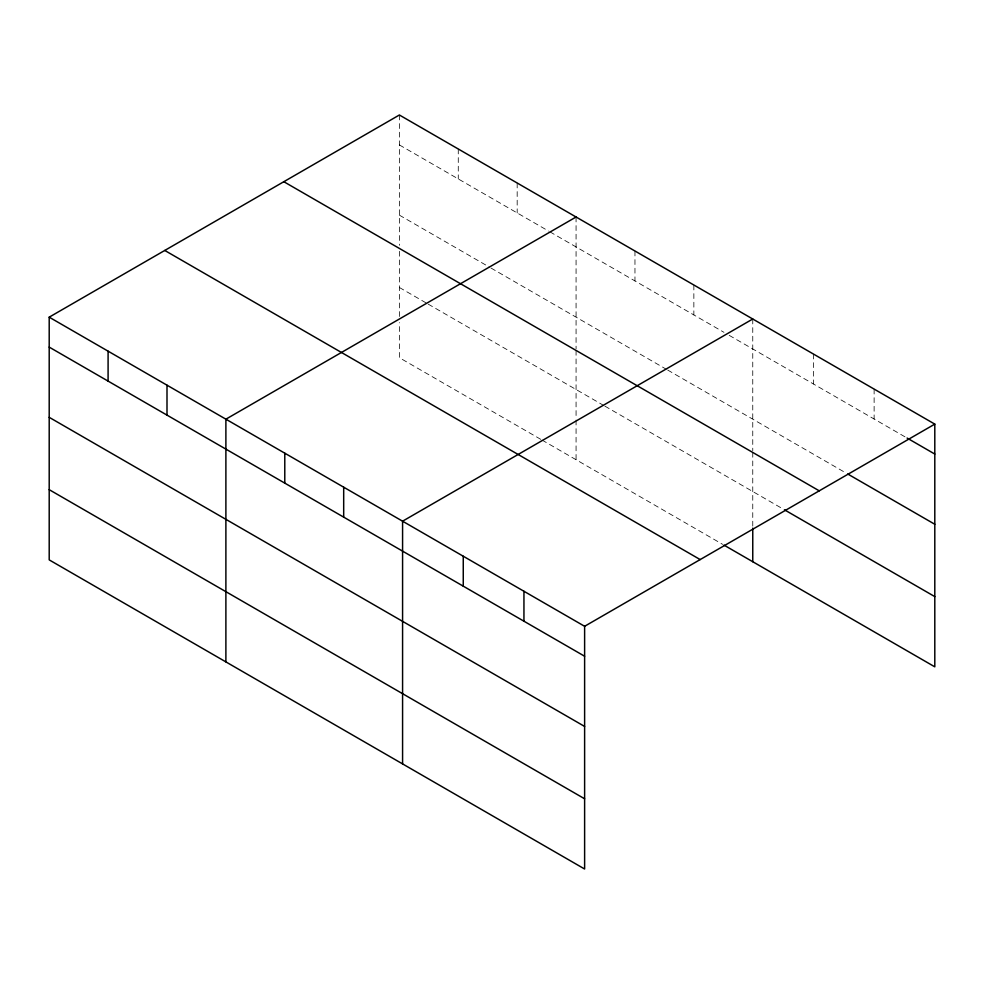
<?xml version="1.0" encoding="UTF-8"?>
<svg xmlns="http://www.w3.org/2000/svg" width="984" height="984" viewBox="0 0 984 984"><rect width="100%" height="100%" fill="white"/><g stroke="black" fill="none" stroke-linecap="round" stroke-linejoin="round"><path stroke-width="0.74" stroke-dasharray="4.92 3.69" d="M399.381 144.931L548.58 231.068M549.896 231.83L723.966 332.321M729.193 335.347L907.1 438.052M399.381 215.152L489.688 267.279M490.991 268.042L666.377 369.295M667.681 370.046L846.412 473.243M399.381 287.488L426.872 303.355M428.175 304.118L603.549 405.371M604.865 406.121L783.092 509.023M540.733 439.319L399.381 357.709L399.381 322.604M542.036 440.069L722.65 544.349M874.124 389.086L874.124 419.012M813.436 354.055L813.436 383.981M752.76 319.013L752.76 450.82M752.76 452.32L752.76 526.625M693.855 285.016L693.855 314.942M634.963 251.006L634.963 280.944M576.071 217.009L576.071 348.803M576.071 350.316L576.071 418.507M576.071 420.033L576.071 459.712M517.178 182.999L517.178 212.938M458.273 149.002L458.273 178.928M399.381 114.993L399.381 245.287M399.381 251.314L399.381 316.491"/><path stroke-width="1.48" d="M49.2 317.168L584.619 626.291L584.619 869.007L49.2 559.884L49.2 317.168L399.381 114.993L934.8 424.116L934.8 666.832L723.966 545.099M576.071 217.009L225.889 419.184L225.889 661.888M752.76 319.013L402.579 521.188L402.579 763.904M584.619 626.291L934.8 424.116M907.1 438.052L934.8 454.054M847.741 474.005L934.8 524.263M283.822 181.708L819.241 490.832M784.42 509.786L934.8 596.611M164.758 250.453L700.178 559.576M49.2 347.106L584.619 656.23M49.2 417.327L584.619 726.438M49.2 489.663L584.619 798.787M752.76 528.15L752.76 561.729M523.943 591.261L523.943 621.187M463.255 556.218L463.255 586.157M343.687 487.191L343.687 517.117M284.782 453.181L284.782 483.119M166.997 385.174L166.997 415.113M108.092 351.177L108.092 381.103"/></g></svg>
